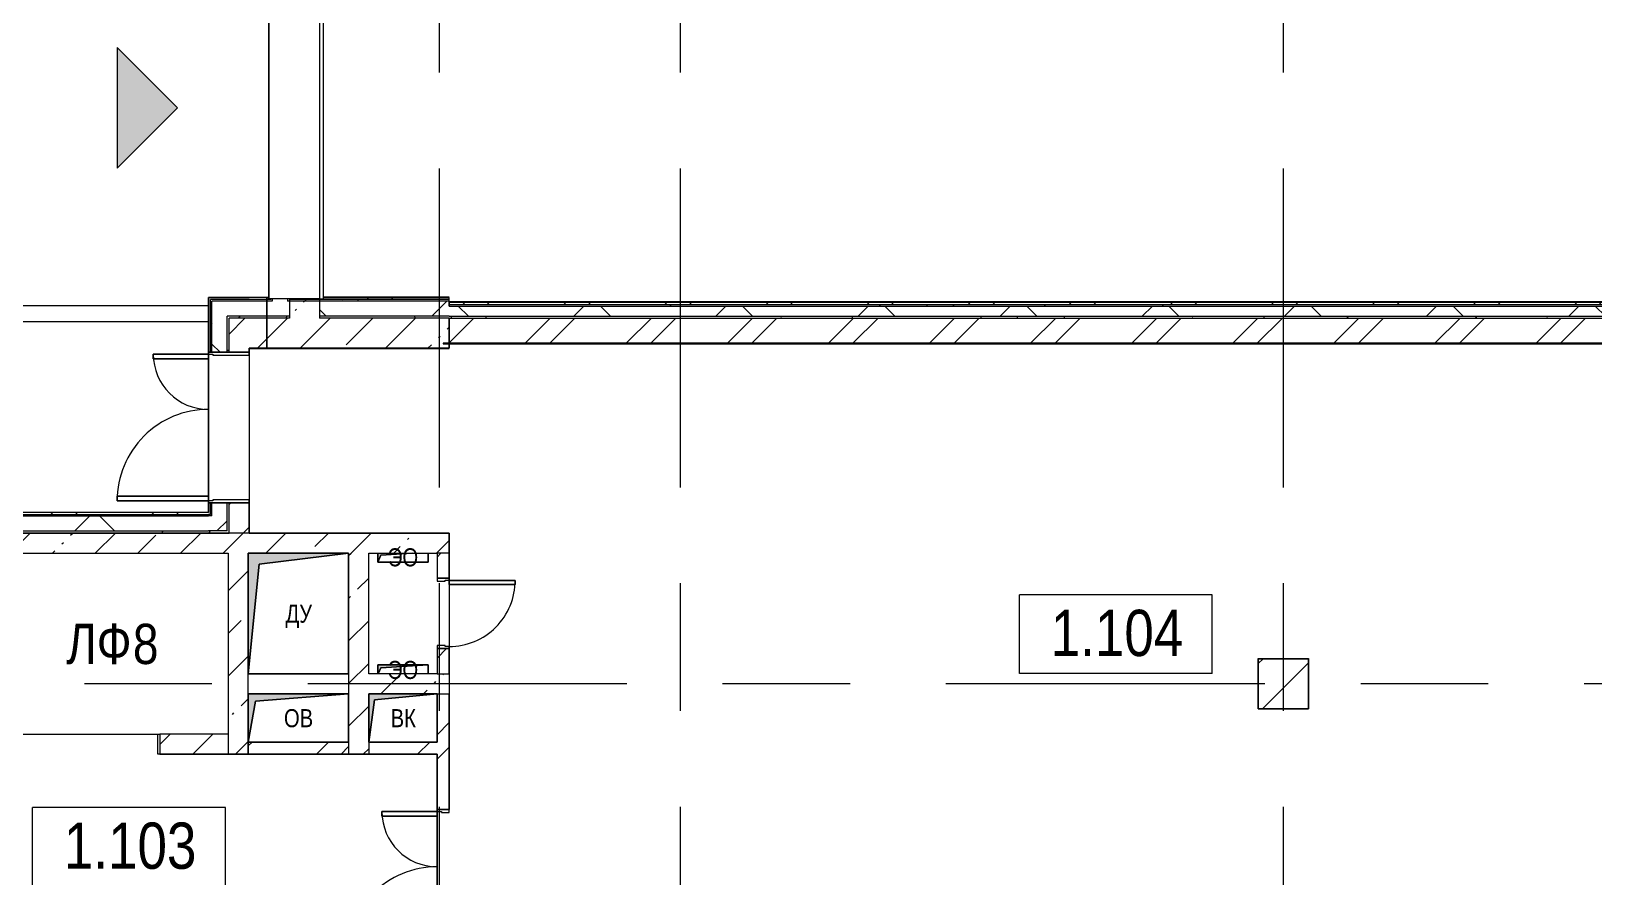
# Model space of a CAD drawing. Header units: millimetres. Extents: x 46431 to 216095, y -43515 to 31605.
# Drawn here: x 59473 to 75021, y 9798 to 18208 of the extents above; entities that cross this region are included whole.
import ezdxf

# ---------------------------------------------------------------- set-up
doc = ezdxf.new("R2010")
doc.units = ezdxf.units.MM
doc.linetypes.add('Осевые', pattern=[6350, 1270, -952.5, 3175, -952.5])
for name, color, linetype, lineweight in [('Двери', 7, 'Continuous', 9), ('Каркас_Импост', 7, 'Continuous', 9), ('Колонны', 7, 'Continuous', 9), ('Колонны-1', 7, 'Continuous', 25), ('Марки помещений', 7, 'Continuous', 9), ('Обобщенные модели', 7, 'Continuous', 9), ('Общие ребра', 7, 'Continuous', 9), ('Оси-2', 7, 'Осевые', 9), ('Панель', 7, 'Continuous', 9), ('Перекрытия', 7, 'Continuous', 9), ('Стены', 7, 'Continuous', 9), ('Стены-1', 7, 'Continuous', 18), ('Текстовые примечания', 7, 'Continuous', 9), ('Типовые аннотации', 7, 'Continuous', 9), ('Черная _1 сплошная', 7, 'Continuous', 9), ('Штриховка разреза-3', 7, 'Continuous', 9), ('Элементы узлов', 7, 'Continuous', 9), ('Элементы узлов-1', 7, 'Continuous', 5)]:
    doc.layers.add(name, color=color, linetype=linetype, lineweight=lineweight)
doc.layers.add('Обобщенные модели-1', color=7, linetype='Continuous', lineweight=9, true_color=0xffbc79)
doc.styles.add('Arial', font='Arial.ttf', dxfattribs={"width": 0.8, "height": 180})
doc.styles.add('Arial Narrow_1', font='Arial Narrow.ttf', dxfattribs={"height": 460})
doc.styles.add('Arial Narrow_2', font='Arial Narrow.ttf', dxfattribs={"height": 400})
pattern_1 = [(45, (0, 0), (-502.8943, 502.8943), []), (45, (0, 762), (-502.8943, 502.8943), [])]
pattern_2 = [(45, (0, 0), (-424.264, 424.264), [600, -100, 20, -100]), (45, (0, 424), (-424.264, 424.264), [])]
pattern_3 = [(0, (0, 0), (812.8, 203.2), [67.056, -542.544, 67.056, -542.544, -3251.2]), (0, (0, 0), (812.8, 203.2), [-1219.2, 67.056, -1152.144, 67.056, -542.544, -1422.4]), (0, (0, 0), (812.8, 203.2), [-3048, 67.056, -339.344, 67.056, -948.944]), (120, (304.8, 101.6), (-582.37636, 602.30545), [67.056, -542.544, 67.056, -542.544, -3251.2]), (120, (304.8, 101.6), (-582.37636, 602.30545), [-1219.2, 67.056, -1152.144, 67.056, -542.544, -1422.4]), (120, (304.8, 101.6), (-582.37636, 602.30545), [-3048, 67.056, -339.344, 67.056, -948.944]), (240, (406.4, 508), (-230.42364, -805.50545), [67.056, -542.544, 67.056, -542.544, -3251.2]), (240, (406.4, 508), (-230.42364, -805.50545), [-1219.2, 67.056, -1152.144, 67.056, -542.544, -1422.4]), (240, (406.4, 508), (-230.42364, -805.50545), [-3048, 67.056, -339.344, 67.056, -948.944])]
pattern_4 = [(45, (0, 0), (-707.107, 707.107), []), (135, (0, 0), (-707.107, -707.107), [])]

# ---------------------------------------------------------------- blocks, each defined once
blk = doc.blocks.new('Дверь-Подъемная-Сборная - ДН2_3350 x 3800 мм-8363919-План 1-го этажа на отм_ -6_000')
at = {"layer": 'Панель'}
for p, q in [((1900, -252.5), (-1900, -252.5)), ((-1900, -252.5), (-1900, -292.5)), ((-1900, -292.5), (1900, -292.5)), ((1900, -292.5), (1900, -252.5))]:
    blk.add_line(p, q, dxfattribs=at)
blk = doc.blocks.new('Дверь - Полуторная_наруж__остекленная - ДН5_21-15-8181963-План 1-го этажа на отм_ -6_000')
at = {"layer": 'Двери'}
for p, q in [((-684, 1111.5), (-729, 1111.5)), ((-729, 1111.5), (-729, 202.5)), ((-684, 202.5), (-684, 1111.5)), ((684, 202.5), (684, 751.5)), ((684, 751.5), (729, 751.5)), ((729, 751.5), (729, 202.5)), ((-729, 202.5), (-684, 202.5)), ((729, 202.5), (684, 202.5))]:
    blk.add_line(p, q, dxfattribs=at)
for centre, radius, start, end in [((-729, 202.5), 909, 360, 90), ((729, 202.5), 549, 90, 180)]:
    blk.add_arc(centre, radius, start, end, dxfattribs=at)
at = {"layer": 'Каркас_Импост'}
for p, q in [((-730, 202.5), (-750, 202.5)), ((-750, 202.5), (-750, -202.5)), ((-730, 157.5), (-730, 202.5)), ((-720, 157.5), (-730, 157.5)), ((-720, -202.5), (-720, 157.5)), ((730, 157.5), (720, 157.5)), ((720, 157.5), (720, -202.5)), ((750, 202.5), (730, 202.5)), ((730, 202.5), (730, 157.5)), ((750, -202.5), (750, 202.5)), ((-750, -202.5), (-720, -202.5)), ((720, -202.5), (750, -202.5))]:
    blk.add_line(p, q, dxfattribs=at)
at = {"layer": 'Панель'}
for p, q in [((-729, 1111.5), (-684, 1111.5)), ((-729, 202.5), (-729, 1111.5)), ((-684, 1111.5), (-684, 202.5)), ((684, 751.5), (684, 202.5)), ((729, 751.5), (684, 751.5)), ((729, 202.5), (729, 751.5)), ((-684, 202.5), (-729, 202.5)), ((684, 202.5), (729, 202.5))]:
    blk.add_line(p, q, dxfattribs=at)
blk = doc.blocks.new('Колонна 12 - Колонна 40-55-731453-План 1-го этажа на отм_ -6_000')
at = {"layer": 'Колонны'}
h = blk.add_hatch(dxfattribs=at)
h.set_pattern_fill('FP_8', color=256, style=0, pattern_type=2)
h.set_pattern_definition([(45, (0, 0), (-493.914, 493.914), []), (45, (493.9, 0), (-493.914, 493.914), [873.125, -174.625, 6.706, -167.919])])
h.paths.add_polyline_path([(71682, 11467), (72182, 11467), (72182, 11967), (71682, 11967)], flags=0)
at = {"layer": 'Колонны-1'}
for p, q in [((72182, 11967), (71682, 11967)), ((71682, 11967), (71682, 11467)), ((72182, 11467), (72182, 11967)), ((71682, 11467), (72182, 11467))]:
    blk.add_line(p, q, dxfattribs=at)
blk = doc.blocks.new('170_ОтверстиеПрямоугольноеВертикальное - 170_ОтверстиеПрямоугольноеВертикальное-5689018-План 1-го этажа на отм_ -6_000')
at = {"layer": 'Обобщенные модели'}
for p, q in [((-500, -600), (-500, 600)), ((-500, 600), (500, 600)), ((500, 600), (500, -600)), ((500, -600), (-500, -600))]:
    blk.add_line(p, q, dxfattribs=at)
blk = doc.blocks.new('170_ОтверстиеПрямоугольноеВертикальное - 170_ОтверстиеПрямоугольноеВертикальное-5689016-План 1-го этажа на отм_ -6_000')
at = {"layer": 'Обобщенные модели'}
for p, q in [((-500, -240), (-500, 240)), ((-500, 240), (500, 240)), ((500, 240), (500, -240)), ((500, -240), (-500, -240))]:
    blk.add_line(p, q, dxfattribs=at)
blk = doc.blocks.new('170_ОтверстиеПрямоугольноеВертикальное - 170_ОтверстиеПрямоугольноеВертикальное-5689014-План 1-го этажа на отм_ -6_000')
at = {"layer": 'Обобщенные модели'}
for p, q in [((-340, -240), (-340, 240)), ((-340, 240), (340, 240)), ((340, 240), (340, -240)), ((340, -240), (-340, -240))]:
    blk.add_line(p, q, dxfattribs=at)
blk = doc.blocks.new('170_ОтверстиеПрямоугольноеВертикальное - 170_ОтверстиеПрямоугольноеВертикальное-5688916-План 1-го этажа на отм_ -6_000')
at = {"layer": 'Обобщенные модели'}
for p, q in [((-250, -50), (-250, 40)), ((250, 40), (250, -50)), ((250, -50), (-250, -50))]:
    blk.add_line(p, q, dxfattribs=at)
blk = doc.blocks.new('170_ОтверстиеПрямоугольноеВертикальное - 170_ОтверстиеПрямоугольноеВертикальное-V21-План 1-го этажа на отм_ -6_000')
at = {"layer": 'Обобщенные модели'}
for p, q in [((-250, -40), (-250, 50)), ((-250, 50), (250, 50)), ((250, 50), (250, -40))]:
    blk.add_line(p, q, dxfattribs=at)
blk = doc.blocks.new('Дверь - Полуторная_001 - ДВ20_21-15-7172222-План 1-го этажа на отм_ -6_000')
at = {"layer": 'Двери'}
for p, q in [((-684, 969), (-729, 969)), ((-729, 969), (-729, 60)), ((-684, 60), (-684, 969)), ((684, 60), (684, 609)), ((684, 609), (729, 609)), ((729, 609), (729, 60)), ((-729, 60), (-684, 60)), ((729, 60), (684, 60))]:
    blk.add_line(p, q, dxfattribs=at)
for centre, radius, start, end in [((-729, 60), 909, 360, 90), ((729, 60), 549, 90, 180)]:
    blk.add_arc(centre, radius, start, end, dxfattribs=at)
at = {"layer": 'Каркас_Импост'}
for p, q in [((-730, 60), (-750, 60)), ((-750, 60), (-750, -60)), ((-730, 15), (-730, 60)), ((-720, 15), (-730, 15)), ((-720, -60), (-720, 15)), ((730, 15), (720, 15)), ((720, 15), (720, -60)), ((750, 60), (730, 60)), ((730, 60), (730, 15)), ((750, -60), (750, 60)), ((-750, -60), (-720, -60)), ((720, -60), (750, -60))]:
    blk.add_line(p, q, dxfattribs=at)
at = {"layer": 'Панель'}
for p, q in [((-729, 969), (-684, 969)), ((-729, 60), (-729, 969)), ((-684, 969), (-684, 60)), ((684, 609), (684, 60)), ((729, 609), (684, 609)), ((729, 60), (729, 609)), ((-684, 60), (-729, 60)), ((684, 60), (729, 60))]:
    blk.add_line(p, q, dxfattribs=at)
blk = doc.blocks.new('Дверь - Однопольная без ручки - ДТ2_21х7-6222062-План 1-го этажа на отм_ -6_000')
at = {"layer": 'Двери'}
for p, q in [((-289, 718), (-329, 718)), ((-329, 718), (-329, 60)), ((-289, 60), (-289, 718)), ((-329, 60), (-289, 60))]:
    blk.add_line(p, q, dxfattribs=at)
blk.add_arc((-329, 60), 658, 360, 90, dxfattribs=at)
at = {"layer": 'Каркас_Импост'}
for p, q in [((-330, 60), (-350, 60)), ((-350, 60), (-350, -60)), ((-330, 20), (-330, 60)), ((-320, 20), (-330, 20)), ((-320, -60), (-320, 20)), ((330, 20), (320, 20)), ((320, 20), (320, -60)), ((350, 60), (330, 60)), ((330, 60), (330, 20)), ((350, -60), (350, 60)), ((-350, -60), (-320, -60)), ((320, -60), (350, -60))]:
    blk.add_line(p, q, dxfattribs=at)
at = {"layer": 'Панель'}
for p, q in [((-329, 718), (-289, 718)), ((-329, 60), (-329, 718)), ((-289, 718), (-289, 60)), ((-289, 60), (-329, 60))]:
    blk.add_line(p, q, dxfattribs=at)
blk = doc.blocks.new('M_Дверь-Проем - 1400 x 2150 mm-V36-План 1-го этажа на отм_ -6_000')
at = {"layer": 'Черная _1 сплошная'}
blk.add_line((-708, 100), (692, 100), dxfattribs=at)
blk = doc.blocks.new('Марка помещения_Р - Марка помещения-4575829-План 1-го этажа на отм_ -6_000')
at = {"layer": 'Марки помещений'}
for p, q in [((-4.79375, -1.95625), (-4.79375, 1.95625)), ((4.79375, 1.95625), (-4.79375, 1.95625)), ((4.79375, -1.95625), (4.79375, 1.95625)), ((4.79375, -1.95625), (-4.79375, -1.95625))]:
    blk.add_line(p, q, dxfattribs=at)

msp = doc.modelspace()

# ---------------------------------------------------------------- hatches: boundary and pattern name
at = {"layer": 'Штриховка разреза-3'}
h = msp.add_hatch(dxfattribs=at)
h.set_pattern_fill('FP_5', color=256, style=0, pattern_type=2)
h.set_pattern_definition(pattern_3)
h.paths.add_polyline_path([(61871.6, 15539.6), (61871.6, 15547.1), (61856.6, 15547.1), (61856.6, 15539.6)], flags=0)
h.paths.add_polyline_path([(61871.6, 19347.1), (61871.6, 19677.1), (61856.6, 19677.1), (61856.6, 19347.1)], flags=0)
h.paths.add_polyline_path([(61856.6, 23477.1), (61871.6, 23477.1), (61871.6, 25887.1), (61856.6, 25887.1), (61856.6, 23521.5)], flags=0)
h = msp.add_hatch(dxfattribs=at)
h.set_pattern_fill('FP_6', color=256, style=0, pattern_type=2)
h.set_pattern_definition(pattern_4)
h.paths.add_polyline_path([(62021.6, 15524.6), (62021.6, 15547.1), (61871.6, 15547.1), (61871.6, 15524.6), (61952.8, 15524.6)], flags=0)
h.paths.add_polyline_path([(62021.6, 19347.1), (62021.6, 19677.1), (61871.6, 19677.1), (61871.6, 19347.1)], flags=0)
h.paths.add_polyline_path([(61871.6, 23477.1), (62021.6, 23477.1), (62021.6, 25737.1), (61871.6, 25737.1), (61871.6, 23521.5)], flags=0)
h = msp.add_hatch(dxfattribs=at)
h.set_pattern_fill('FP_5', color=256, style=0, pattern_type=2)
h.set_pattern_definition(pattern_3)
h.paths.add_polyline_path([(62041.6, 15539.6), (62041.6, 15547.1), (62021.6, 15547.1), (62021.6, 15539.6)], flags=0)
h.paths.add_polyline_path([(62021.6, 19347.1), (62041.6, 19347.1), (62041.6, 19677.1), (62021.6, 19677.1)], flags=0)
h.paths.add_polyline_path([(62041.6, 23477.1), (62041.6, 25717.1), (62021.6, 25717.1), (62021.6, 23477.1)], flags=0)
h = msp.add_hatch(dxfattribs=at)
h.set_pattern_fill('FP_4', color=256, style=0, pattern_type=2)
h.set_pattern_definition(pattern_2)
h.paths.add_polyline_path([(62041.6, 15354.6), (62341.6, 15354.6), (62341.6, 15547.1), (62041.6, 15547.1), (62041.6, 15374.6)], flags=0)
h.paths.add_polyline_path([(62341.6, 19347.1), (62341.6, 19677.1), (62041.6, 19677.1), (62041.6, 19347.1)], flags=0)
h.paths.add_polyline_path([(62341.6, 23477.1), (62341.6, 25417.1), (62041.6, 25417.1), (62041.6, 23477.1)], flags=0)
h = msp.add_hatch(dxfattribs=at)
h.set_pattern_fill('FP_3', color=256, style=0, pattern_type=2)
h.set_pattern_definition(pattern_1)
h.paths.add_polyline_path([(61816.6, 15539.6), (61816.6, 15559.6), (61236.6, 15559.6), (61236.6, 15539.6), (61529, 15539.6)], flags=0)
h = msp.add_hatch(dxfattribs=at)
h.set_pattern_fill('FP_3', color=256, style=0, pattern_type=2)
h.set_pattern_definition(pattern_1)
h.paths.add_polyline_path([(63631.6, 15539.6), (63631.6, 15559.6), (62381.6, 15559.6), (62381.6, 15547.1), (62341.6, 15547.1), (62341.6, 15539.6), (63224.2, 15539.6)], flags=0)
h.paths.add_polyline_path([(61856.6, 15539.6), (61856.6, 15547.1), (61836.6, 15547.6), (61836.6, 15559.6), (61816.6, 15559.6), (61816.6, 15539.6)], flags=0)
h = msp.add_hatch(dxfattribs=at)
h.set_pattern_fill('FP_5', color=256, style=0, pattern_type=2)
h.set_pattern_definition(pattern_3)
h.paths.add_polyline_path([(61271.6, 13387.1), (61271.6, 13517.1), (61256.6, 13517.1), (61256.6, 13387.1)], flags=0)
h.paths.add_polyline_path([(61256.6, 15017.1), (61271.6, 15017.1), (61271.6, 15524.6), (61256.6, 15524.6), (61256.6, 15054.6)], flags=0)
h = msp.add_hatch(dxfattribs=at)
h.set_pattern_fill('FP_5', color=256, style=0, pattern_type=2)
h.set_pattern_definition(pattern_3)
h.paths.add_polyline_path([(63631.6, 15524.6), (63631.6, 15539.6), (62021.6, 15539.6), (62021.6, 15524.6), (63224.2, 15524.6)], flags=0)
h.paths.add_polyline_path([(61871.6, 15524.6), (61871.6, 15539.6), (61816.6, 15539.6), (61816.6, 15524.6)], flags=0)
h = msp.add_hatch(dxfattribs=at)
h.set_pattern_fill('FP_6', color=256, style=0, pattern_type=2)
h.set_pattern_definition(pattern_4)
h.paths.add_polyline_path([(63631.6, 15374.6), (63631.6, 15524.6), (62341.6, 15524.6), (62341.6, 15374.6), (63224.2, 15374.6)], flags=0)
h.paths.add_polyline_path([(62041.6, 15374.6), (62041.6, 15524.6), (61816.6, 15524.6), (61816.6, 15374.6), (61952.8, 15374.6)], flags=0)
h = msp.add_hatch(dxfattribs=at)
h.set_pattern_fill('FP_3', color=256, style=0, pattern_type=2)
h.set_pattern_definition(pattern_1)
h.paths.add_polyline_path([(79328.5, 15489.6), (79826.6, 15489.6), (79826.6, 15509.6), (63631.6, 15509.6), (63631.6, 15489.6), (78480.9, 15489.6)], flags=0)
h = msp.add_hatch(dxfattribs=at)
h.set_pattern_fill('FP_5', color=256, style=0, pattern_type=2)
h.set_pattern_definition(pattern_3)
h.paths.add_polyline_path([(79826.6, 15474.6), (79846.6, 15474.6), (79846.6, 15489.6), (63631.6, 15489.6), (63631.6, 15474.6), (79328.5, 15474.6)], flags=0)
h = msp.add_hatch(dxfattribs=at)
h.set_pattern_fill('FP_6', color=256, style=0, pattern_type=2)
h.set_pattern_definition(pattern_4)
h.paths.add_polyline_path([(79861.6, 15374.6), (79861.6, 15474.6), (63631.6, 15474.6), (63631.6, 15374.6), (79826.6, 15374.6)], flags=0)
h = msp.add_hatch(dxfattribs=at)
h.set_pattern_fill('FP_6', color=256, style=0, pattern_type=2)
h.set_pattern_definition(pattern_4)
h.paths.add_polyline_path([(61271.6, 13237.1), (61421.6, 13237.1), (61421.6, 13517.1), (61271.6, 13517.1), (61271.6, 13387.1)], flags=0)
h.paths.add_polyline_path([(61271.6, 15017.1), (61421.6, 15017.1), (61421.6, 15374.6), (61271.6, 15374.6), (61271.6, 15054.6)], flags=0)
h = msp.add_hatch(dxfattribs=at)
h.set_pattern_fill('FP_5', color=256, style=0, pattern_type=2)
h.set_pattern_definition(pattern_3)
h.paths.add_polyline_path([(61816.6, 15354.6), (61816.6, 15374.6), (61421.6, 15374.6), (61421.6, 15354.6), (61529, 15354.6)], flags=0)
h = msp.add_hatch(dxfattribs=at)
h.set_pattern_fill('FP_5', color=256, style=0, pattern_type=2)
h.set_pattern_definition(pattern_3)
h.paths.add_polyline_path([(61431.6, 13217.1), (61441.6, 13217.1), (61441.6, 13517.1), (61421.6, 13517.1), (61421.6, 13217.1)], flags=0)
h.paths.add_polyline_path([(61441.6, 15017.1), (61441.6, 15354.6), (61421.6, 15354.6), (61421.6, 15017.1)], flags=0)
h = msp.add_hatch(dxfattribs=at)
h.set_pattern_fill('FP_4', color=256, style=0, pattern_type=2)
h.set_pattern_definition(pattern_2)
h.paths.add_polyline_path([(61816.6, 15054.6), (61816.6, 15354.6), (61441.6, 15354.6), (61441.6, 15054.6), (61641.6, 15054.6)], flags=0)
h = msp.add_hatch(dxfattribs=at)
h.set_pattern_fill('FP_5', color=256, style=0, pattern_type=2)
h.set_pattern_definition(pattern_3)
h.paths.add_polyline_path([(63224.2, 15354.6), (63631.6, 15354.6), (63631.6, 15374.6), (62341.6, 15374.6), (62341.6, 15354.6), (62376.6, 15354.6)], flags=0)
h.paths.add_polyline_path([(61816.6, 15354.6), (62041.6, 15354.6), (62041.6, 15374.6), (61816.6, 15374.6)], flags=0)
h = msp.add_hatch(dxfattribs=at)
h.set_pattern_fill('FP_4', color=256, style=0, pattern_type=2)
h.set_pattern_definition(pattern_2)
h.paths.add_polyline_path([(61816.6, 15054.6), (63631.6, 15054.6), (63631.6, 15354.6), (61816.6, 15354.6), (61816.6, 15240.9)], flags=0)
h = msp.add_hatch(dxfattribs=at)
h.set_pattern_fill('FP_5', color=256, style=0, pattern_type=2)
h.set_pattern_definition(pattern_3)
h.paths.add_polyline_path([(79961.6, 15354.6), (79961.6, 15374.6), (63631.6, 15374.6), (63631.6, 15354.6), (79826.6, 15354.6)], flags=0)
h = msp.add_hatch(dxfattribs=at)
h.set_pattern_fill('FP_3', color=256, style=0, pattern_type=2)
h.set_pattern_definition(pattern_1)
h.paths.add_polyline_path([(79981.6, 15104.6), (79981.6, 15354.6), (63631.6, 15354.6), (63631.6, 15104.6), (79826.6, 15104.6)], flags=0)
h = msp.add_hatch(dxfattribs=at)
h.set_pattern_fill('FP_4', color=256, style=0, pattern_type=2)
h.set_pattern_definition(pattern_2)
h.paths.add_polyline_path([(61529, 13217.1), (61641.6, 13217.1), (61641.6, 13517.1), (61441.6, 13517.1), (61441.6, 13217.1)], flags=0)
h.paths.add_polyline_path([(61641.6, 15017.1), (61641.6, 15054.6), (61441.6, 15054.6), (61441.6, 15017.1), (61529, 15017.1)], flags=0)
h = msp.add_hatch(dxfattribs=at)
h.set_pattern_fill('FP_3', color=256, style=0, pattern_type=2)
h.set_pattern_definition(pattern_1)
h.paths.add_polyline_path([(61105.2, 13402.1), (61236.6, 13402.1), (61236.6, 13422.1), (56874.1, 13422.1), (56874.1, 13402.1), (60681.4, 13402.1)], flags=0)
h = msp.add_hatch(dxfattribs=at)
h.set_pattern_fill('FP_5', color=256, style=0, pattern_type=2)
h.set_pattern_definition(pattern_3)
h.paths.add_polyline_path([(60681.4, 13387.1), (61256.6, 13387.1), (61256.6, 13402.1), (56874.1, 13402.1), (56874.1, 13387.1), (59833.9, 13387.1)], flags=0)
h = msp.add_hatch(dxfattribs=at)
h.set_pattern_fill('FP_6', color=256, style=0, pattern_type=2)
h.set_pattern_definition(pattern_4)
h.paths.add_polyline_path([(60681.4, 13237.1), (61271.6, 13237.1), (61271.6, 13387.1), (56874.1, 13387.1), (56874.1, 13237.1), (59833.9, 13237.1)], flags=0)
h = msp.add_hatch(dxfattribs=at)
h.set_pattern_fill('FP_5', color=256, style=0, pattern_type=2)
h.set_pattern_definition(pattern_3)
h.paths.add_polyline_path([(60681.4, 13217.1), (61421.6, 13217.1), (61421.6, 13237.1), (56874.1, 13237.1), (56874.1, 13217.1), (59833.9, 13217.1)], flags=0)
h = msp.add_hatch(dxfattribs=at)
h.set_pattern_fill('FP_4', color=256, style=0, pattern_type=2)
h.set_pattern_definition(pattern_2)
h.paths.add_polyline_path([(60681.4, 13017.1), (61431.6, 13017.1), (61431.6, 13217.1), (57341.6, 13217.1), (57341.6, 13017.1), (59833.9, 13017.1)], flags=0)
h = msp.add_hatch(dxfattribs=at)
h.set_pattern_fill('FP_4', color=256, style=0, pattern_type=2)
h.set_pattern_definition(pattern_2)
h.paths.add_polyline_path([(63511.6, 13017.1), (63631.6, 13017.1), (63631.6, 13217.1), (61431.6, 13217.1), (61431.6, 13017.1), (63224.2, 13017.1)], flags=0)
h = msp.add_hatch(dxfattribs=at)
h.set_pattern_fill('FP_4', color=256, style=0, pattern_type=2)
h.set_pattern_definition(pattern_2)
h.paths.add_polyline_path([(61431.6, 11017.1), (61631.6, 11017.1), (61631.6, 13017.1), (61431.6, 13017.1), (61431.6, 11217.1)], flags=0)
h = msp.add_hatch(dxfattribs=at)
h.set_pattern_fill('FP_4', color=256, style=0, pattern_type=2)
h.set_pattern_definition(pattern_2)
h.paths.add_polyline_path([(62631.6, 11017.1), (62831.6, 11017.1), (62831.6, 13017.1), (62631.6, 13017.1), (62631.6, 11137.1)], flags=0)
h = msp.add_hatch(dxfattribs=at)
h.set_pattern_fill('FP_3', color=256, style=0, pattern_type=2)
h.set_pattern_definition(pattern_1)
h.paths.add_polyline_path([(63631.6, 8617.1), (63631.6, 8967.1), (63511.6, 8967.1), (63511.6, 8617.1)], flags=0)
h.paths.add_polyline_path([(63631.6, 10467.1), (63631.6, 11617.1), (63511.6, 11617.1), (63511.6, 10467.1)], flags=0)
h.paths.add_polyline_path([(63511.6, 11817.1), (63631.6, 11817.1), (63631.6, 12067.1), (63511.6, 12067.1)], flags=0)
h.paths.add_polyline_path([(63511.6, 12767.1), (63631.6, 12767.1), (63631.6, 13017.1), (63511.6, 13017.1)], flags=0)
h = msp.add_hatch(dxfattribs=at)
h.set_pattern_fill('FP_4', color=256, style=0, pattern_type=2)
h.set_pattern_definition(pattern_2)
h.paths.add_polyline_path([(63631.6, 11617.1), (63631.6, 11817.1), (62831.6, 11817.1), (62831.6, 11617.1), (63511.6, 11617.1)], flags=0)
h = msp.add_hatch(dxfattribs=at)
h.set_pattern_fill('FP_4', color=256, style=0, pattern_type=2)
h.set_pattern_definition(pattern_2)
h.paths.add_polyline_path([(60751.6, 11017.1), (61431.6, 11017.1), (61431.6, 11217.1), (60751.6, 11217.1)], flags=0)
h.paths.add_polyline_path([(57331.6, 11017.1), (57731.6, 11017.1), (57731.6, 11217.1), (57331.6, 11217.1)], flags=0)
h.paths.add_polyline_path([(59351.6, 11017.1), (59351.6, 11217.1), (58931.6, 11217.1), (58931.6, 11017.1)], flags=0)
h = msp.add_hatch(dxfattribs=at)
h.set_pattern_fill('FP_3', color=256, style=0, pattern_type=2)
h.set_pattern_definition(pattern_1)
h.paths.add_polyline_path([(63224.2, 11017.1), (63511.6, 11017.1), (63511.6, 11137.1), (62831.6, 11137.1), (62831.6, 11017.1)], flags=0)
h.paths.add_polyline_path([(62631.6, 11017.1), (62631.6, 11137.1), (61631.6, 11137.1), (61631.6, 11017.1)], flags=0)
at = {"layer": 'Элементы узлов'}
msp.add_hatch(color=256, dxfattribs=at).paths.add_polyline_path([(60328.2, 16847.1), (60928.2, 17447.1), (60328.2, 18047.1), (60328.2, 17387.7)], flags=0)
at = {"layer": 'Элементы узлов-1'}
for points in [[(61631.6, 11817.1), (61741.6, 12907.1), (62631.6, 13017.1), (61631.6, 13017.1), (61631.6, 12480.7)], [(62921.6, 12927.1), (62951.6, 12997.1), (63265, 13017.1), (62921.6, 13017.1)], [(62921.6, 11817.1), (62925.9, 11817.1), (62951.6, 11877.1), (63421.6, 11907.1), (62921.6, 11907.1)], [(61631.6, 11137.1), (61705.6, 11543.1), (62631.6, 11617.1), (61631.6, 11617.1), (61631.6, 11217.1)], [(62831.6, 11137.1), (62889.6, 11559.1), (63511.6, 11617.1), (62831.6, 11617.1), (62831.6, 11254)]]:
    msp.add_hatch(color=256, dxfattribs=at).paths.add_polyline_path(points, flags=0)

# ---------------------------------------------------------------- linework, layer by layer
at = {"layer": 'Обобщенные модели-1'}
for p, q in [((62631.6, 11617.1), (61631.6, 11617.1)), ((61631.6, 11617.1), (61631.6, 11137.1)), ((62631.6, 11137.1), (62631.6, 11617.1)), ((63511.6, 11617.1), (62831.6, 11617.1)), ((62831.6, 11617.1), (62831.6, 11137.1)), ((63511.6, 11137.1), (63511.6, 11617.1)), ((61631.6, 11137.1), (62631.6, 11137.1)), ((62831.6, 11137.1), (63511.6, 11137.1))]:
    msp.add_line(p, q, dxfattribs=at)
at = {"layer": 'Общие ребра'}
for p, q in [((61816.6, 15539.6), (61256.6, 15539.6)), ((61256.6, 15524.6), (61256.6, 15539.6)), ((61256.6, 15054.6), (61256.6, 15524.6)), ((61816.6, 15524.6), (61271.6, 15524.6)), ((61271.6, 15374.6), (61271.6, 15524.6)), ((61856.6, 15539.6), (61816.6, 15539.6)), ((61871.6, 15524.6), (61816.6, 15524.6)), ((61856.6, 15547.1), (61856.6, 15539.6)), ((61871.6, 15547.1), (61871.6, 15539.6)), ((61871.6, 15539.6), (61871.6, 15524.6)), ((62021.6, 15547.1), (62021.6, 15539.6)), ((62021.6, 15539.6), (62021.6, 15524.6)), ((62041.6, 15524.6), (62021.6, 15524.6)), ((62041.6, 15547.1), (62041.6, 15539.6)), ((62041.6, 15539.6), (62041.6, 15524.6)), ((62341.6, 15539.6), (62041.6, 15539.6)), ((62041.6, 15524.6), (62041.6, 15374.6)), ((62341.6, 15524.6), (62041.6, 15524.6)), ((62341.6, 15547.1), (62341.6, 15539.6)), ((63631.6, 15539.6), (62341.6, 15539.6)), ((62341.6, 15524.6), (62341.6, 15374.6)), ((63631.6, 15524.6), (62341.6, 15524.6)), ((63631.6, 15509.6), (63631.6, 15489.6)), ((63631.6, 15489.6), (63631.6, 15509.6)), ((63631.6, 15489.6), (79826.6, 15489.6)), ((63631.6, 15489.6), (63631.6, 15474.6)), ((63631.6, 15474.6), (63631.6, 15489.6)), ((63631.6, 15474.6), (79826.6, 15474.6)), ((61271.6, 15054.6), (61271.6, 15374.6)), ((61816.6, 15374.6), (61421.6, 15374.6)), ((61421.6, 15354.6), (61421.6, 15374.6)), ((61421.6, 15054.6), (61421.6, 15354.6)), ((61816.6, 15354.6), (61441.6, 15354.6)), ((61441.6, 15054.6), (61441.6, 15354.6)), ((62041.6, 15374.6), (61816.6, 15374.6)), ((62041.6, 15354.6), (61816.6, 15354.6)), ((62041.6, 15374.6), (62041.6, 15354.6)), ((62341.6, 15374.6), (62341.6, 15354.6)), ((63631.6, 15374.6), (62341.6, 15374.6)), ((63631.6, 15354.6), (62341.6, 15354.6)), ((63631.6, 15374.6), (79826.6, 15374.6)), ((63631.6, 15354.6), (63631.6, 15104.6)), ((63631.6, 15354.6), (79826.6, 15354.6)), ((63631.6, 15104.6), (63631.6, 15354.6)), ((61256.6, 15017.1), (61256.6, 15054.6)), ((61271.6, 15017.1), (61271.6, 15054.6)), ((61421.6, 15017.1), (61421.6, 15054.6)), ((61441.6, 15017.1), (61441.6, 15054.6)), ((61641.6, 15017.1), (61641.6, 15054.6)), ((56874.1, 13402.1), (61236.6, 13402.1)), ((56874.1, 13387.1), (61236.6, 13387.1)), ((61256.6, 13402.1), (61236.6, 13402.1)), ((61256.6, 13387.1), (61236.6, 13387.1)), ((61256.6, 13402.1), (61256.6, 13517.1)), ((61271.6, 13387.1), (61256.6, 13387.1)), ((61271.6, 13387.1), (61271.6, 13517.1)), ((61421.6, 13237.1), (61421.6, 13517.1)), ((61441.6, 13217.1), (61441.6, 13517.1)), ((61641.6, 13217.1), (61641.6, 13517.1)), ((56874.1, 13237.1), (61236.6, 13237.1)), ((57341.6, 13217.1), (61236.6, 13217.1)), ((61236.6, 13217.1), (57341.6, 13217.1)), ((61271.6, 13237.1), (61236.6, 13237.1)), ((61236.6, 13217.1), (61256.6, 13217.1)), ((61256.6, 13217.1), (61236.6, 13217.1)), ((61256.6, 13217.1), (61271.6, 13217.1)), ((61271.6, 13217.1), (61256.6, 13217.1)), ((61421.6, 13237.1), (61271.6, 13237.1)), ((61271.6, 13217.1), (61421.6, 13217.1)), ((61421.6, 13217.1), (61271.6, 13217.1)), ((61421.6, 13217.1), (61431.6, 13217.1)), ((61431.6, 13217.1), (61421.6, 13217.1)), ((61431.6, 13217.1), (61441.6, 13217.1)), ((63631.6, 13017.1), (63511.6, 13017.1)), ((63631.6, 12767.1), (63631.6, 13017.1)), ((63631.6, 13017.1), (63631.6, 12767.1)), ((63631.6, 11817.1), (63631.6, 12067.1)), ((63631.6, 12067.1), (63631.6, 11817.1)), ((63511.6, 11817.1), (63631.6, 11817.1)), ((63511.6, 11617.1), (63631.6, 11617.1)), ((63631.6, 10467.1), (63631.6, 11617.1)), ((63631.6, 11617.1), (63631.6, 10467.1)), ((62631.6, 11137.1), (62631.6, 11017.1)), ((62831.6, 11137.1), (62831.6, 11017.1)), ((60751.6, 11017.1), (61431.6, 11017.1)), ((63511.6, 11017.1), (63511.6, 10467.1))]:
    msp.add_line(p, q, dxfattribs=at)
at = {"layer": 'Оси-2'}
for p, q in [((63531.6, 25417.1), (63531.6, -41733.9)), ((65931.6, 25417.1), (65931.6, -41733.9)), ((71931.6, 25417.1), (71931.6, -41733.9)), ((150171.6, 11717.1), (50527.1, 11717.1))]:
    msp.add_line(p, q, dxfattribs=at)
at = {"layer": 'Перекрытия'}
for p, q in [((61841.6, 15547.6), (61841.6, 19346.1)), ((57035.2, 15479.6), (61236.6, 15479.6)), ((79826.6, 15517.1), (63631.6, 15517.1)), ((63631.6, 15517.1), (74861.8, 15517.1)), ((61236.6, 15317.1), (59026.6, 15317.1)), ((80231.6, 15104.6), (63631.6, 15104.6)), ((63631.6, 15099.8), (63631.6, 15054.6)), ((61641.6, 15017.1), (61236.6, 15017.1)), ((61236.6, 15017.1), (61236.6, 13517.1)), ((63631.6, 15054.6), (61641.6, 15054.6)), ((61641.6, 15054.6), (61641.6, 15017.1)), ((61236.6, 13517.1), (61641.6, 13517.1)), ((61641.6, 13517.1), (61641.6, 13217.1)), ((61641.6, 13217.1), (63631.6, 13217.1)), ((63631.6, 13217.1), (63631.6, 10467.1)), ((57341.6, 13017.1), (61331.6, 13017.1)), ((57476.6, 13017.1), (61431.6, 13017.1)), ((61331.6, 13017.1), (61431.6, 13017.1)), ((61431.6, 13017.1), (61431.6, 11017.1)), ((61431.6, 11817.1), (61431.6, 11217.1)), ((71681.6, 11467.1), (71681.6, 11967.1)), ((71681.6, 11967.1), (72181.6, 11967.1)), ((72181.6, 11967.1), (72181.6, 11467.1)), ((61631.6, 11137.1), (61631.6, 11617.1)), ((61631.6, 11617.1), (62631.6, 11617.1)), ((61631.6, 11137.1), (61631.6, 11617.1)), ((61631.6, 11617.1), (62631.6, 11617.1)), ((62631.6, 11617.1), (62631.6, 11137.1)), ((62631.6, 11617.1), (62631.6, 11137.1)), ((62831.6, 11617.1), (63531.6, 11617.1)), ((62831.6, 11137.1), (62831.6, 11617.1)), ((62831.6, 11617.1), (63531.6, 11617.1)), ((62831.6, 11137.1), (62831.6, 11617.1)), ((72181.6, 11467.1), (71681.6, 11467.1)), ((60731.6, 11017.1), (60731.6, 11217.1)), ((62631.6, 11137.1), (61631.6, 11137.1)), ((62631.6, 11137.1), (61631.6, 11137.1)), ((63511.6, 11137.1), (62831.6, 11137.1)), ((63511.6, 11137.1), (62831.6, 11137.1)), ((61431.6, 11017.1), (60731.6, 11017.1)), ((63511.6, 11017.1), (60731.6, 11017.1)), ((63511.6, 8617.1), (63511.6, 11017.1)), ((63631.6, 10467.1), (63511.6, 10467.1)), ((63511.6, 10467.1), (63511.6, 8967.1))]:
    msp.add_line(p, q, dxfattribs=at)
at = {"layer": 'Стены'}
for p, q in [((61836.6, 15547.6), (61836.6, 19346.1)), ((62341.6, 19346.1), (62341.6, 15547.6)), ((61236.6, 15017.1), (61236.6, 15559.6)), ((61236.6, 15559.6), (61641.6, 15559.6)), ((62341.6, 15547.1), (61836.6, 15547.1)), ((62341.6, 15547.1), (61836.6, 15547.1)), ((62341.6, 15547.1), (62341.6, 15539.6)), ((62341.6, 15539.6), (62341.6, 15524.6)), ((62341.6, 15524.6), (62341.6, 15354.6)), ((63631.6, 15519.1), (79826.6, 15519.1)), ((79826.6, 15517.1), (63631.6, 15517.1)), ((74861.8, 15517.1), (74861.8, 15519.1)), ((61236.6, 13517.1), (61236.6, 15017.1)), ((61236.6, 15017.1), (61641.6, 15017.1)), ((61236.6, 15017.1), (61641.6, 15017.1)), ((61641.6, 15054.6), (61641.6, 15017.1)), ((61641.6, 15017.1), (61641.6, 13517.1)), ((61236.6, 13422.1), (61236.6, 13517.1)), ((61236.6, 13517.1), (61641.6, 13517.1)), ((61236.6, 13517.1), (61641.6, 13517.1)), ((61641.6, 13517.1), (61641.6, 13217.1)), ((61641.6, 13217.1), (61236.6, 13217.1)), ((63631.6, 11817.1), (63631.6, 11617.1))]:
    msp.add_line(p, q, dxfattribs=at)
at = {"layer": 'Стены-1'}
for p, q in [((61816.6, 15559.6), (61236.6, 15559.6)), ((61236.6, 15559.6), (61236.6, 15539.6)), ((61816.6, 15054.6), (61816.6, 15559.6)), ((61836.6, 15559.6), (61816.6, 15559.6)), ((61816.6, 15559.6), (61816.6, 15054.6)), ((61836.6, 15547.1), (61836.6, 15559.6)), ((62341.6, 15559.6), (62341.6, 15547.6)), ((63631.6, 15561.6), (62381.6, 15561.6)), ((62381.6, 15559.6), (63631.6, 15559.6)), ((63631.6, 15559.6), (62381.6, 15559.6)), ((63631.6, 15509.6), (63631.6, 15559.6)), ((61236.6, 15539.6), (61236.6, 15054.6)), ((62341.6, 15547.1), (61836.6, 15547.1)), ((79826.6, 15509.6), (63631.6, 15509.6)), ((80231.6, 15104.6), (63571.6, 15104.6)), ((63571.6, 15104.6), (63571.6, 15099.6)), ((63571.6, 15099.6), (63631.6, 15099.6)), ((63631.6, 15104.6), (79826.6, 15104.6)), ((63631.6, 15054.6), (63631.6, 15104.6)), ((63633.6, 15099.6), (80231.6, 15099.6)), ((61236.6, 15054.6), (61236.6, 15017.1)), ((61236.6, 15017.1), (61641.6, 15017.1)), ((61641.6, 15054.6), (61816.6, 15054.6)), ((63631.6, 15054.6), (61643.6, 15054.6)), ((61643.6, 15052.6), (63631.6, 15052.6)), ((61816.6, 15054.6), (63631.6, 15054.6)), ((61236.6, 13422.1), (56874.1, 13422.1)), ((61236.6, 13517.1), (61236.6, 13422.1)), ((61641.6, 13517.1), (61236.6, 13517.1)), ((63631.6, 13217.1), (61641.6, 13217.1)), ((63631.6, 13017.1), (63631.6, 13217.1)), ((59131.6, 13017.1), (61431.6, 13017.1)), ((61431.6, 13017.1), (61431.6, 11217.1)), ((61631.6, 13017.1), (62631.6, 13017.1)), ((61631.6, 11017.1), (61631.6, 13017.1)), ((62631.6, 13017.1), (62631.6, 11137.1)), ((62831.6, 13017.1), (63511.6, 13017.1)), ((62831.6, 11817.1), (62831.6, 13017.1)), ((63511.6, 13017.1), (63511.6, 12767.1)), ((63636.6, 13017.1), (63633.6, 13017.1)), ((63636.6, 12767.1), (63636.6, 13017.1)), ((63511.6, 12767.1), (63631.6, 12767.1)), ((63631.6, 12767.1), (63636.6, 12767.1)), ((63631.6, 12067.1), (63511.6, 12067.1)), ((63511.6, 12067.1), (63511.6, 11817.1)), ((63636.6, 12067.1), (63631.6, 12067.1)), ((63636.6, 10467.1), (63636.6, 12067.1)), ((63511.6, 11817.1), (62831.6, 11817.1)), ((62831.6, 11137.1), (62831.6, 11617.1)), ((62831.6, 11617.1), (63511.6, 11617.1)), ((63511.6, 11617.1), (63511.6, 11137.1)), ((61431.6, 11217.1), (60751.6, 11217.1)), ((60751.6, 11217.1), (60751.6, 11017.1)), ((62631.6, 11137.1), (61631.6, 11137.1)), ((61631.6, 11137.1), (61631.6, 11017.1)), ((63511.6, 11137.1), (62831.6, 11137.1)), ((61431.6, 11017.1), (61631.6, 11017.1)), ((61631.6, 11017.1), (62631.6, 11017.1)), ((62631.6, 11017.1), (62831.6, 11017.1)), ((62831.6, 11017.1), (63511.6, 11017.1)), ((63511.6, 10467.1), (63631.6, 10467.1)), ((63631.6, 10467.1), (63636.6, 10467.1))]:
    msp.add_line(p, q, dxfattribs=at)
at = {"layer": 'Черная _1 сплошная'}
for p, q in [((60928.2, 17447.1), (60328.2, 18047.1)), ((60328.2, 18047.1), (60328.2, 16847.1)), ((60328.2, 16847.1), (60928.2, 17447.1))]:
    msp.add_line(p, q, dxfattribs=at)
at = {"layer": 'Элементы узлов'}
for p, q in [((62631.6, 13017.1), (61631.6, 13017.1)), ((61631.6, 13017.1), (61631.6, 11817.1)), ((61741.6, 12907.1), (61631.6, 11817.1)), ((61631.6, 11817.1), (61741.6, 12907.1)), ((62631.6, 13017.1), (61741.6, 12907.1)), ((61741.6, 12907.1), (62631.6, 13017.1)), ((62631.6, 11817.1), (62631.6, 13017.1)), ((62921.6, 13017.1), (62921.6, 12927.1)), ((62951.6, 12997.1), (62921.6, 12927.1)), ((62921.6, 12927.1), (62951.6, 12997.1)), ((62921.6, 12927.1), (63421.6, 12927.1)), ((63265, 13017.1), (62951.6, 12997.1)), ((62951.6, 12997.1), (63265, 13017.1)), ((63421.6, 12927.1), (63421.6, 13017.1)), ((61631.6, 11817.1), (62631.6, 11817.1)), ((63421.6, 11907.1), (62921.6, 11907.1)), ((62921.6, 11907.1), (62921.6, 11817.1)), ((62951.6, 11877.1), (62925.9, 11817.1)), ((62925.9, 11817.1), (62951.6, 11877.1)), ((63421.6, 11907.1), (62951.6, 11877.1)), ((62951.6, 11877.1), (63421.6, 11907.1)), ((63421.6, 11817.1), (63421.6, 11907.1)), ((62631.6, 11617.1), (61631.6, 11617.1)), ((61631.6, 11617.1), (61631.6, 11137.1)), ((61705.6, 11543.1), (61631.6, 11137.1)), ((61631.6, 11137.1), (61705.6, 11543.1)), ((62631.6, 11617.1), (61705.6, 11543.1)), ((61705.6, 11543.1), (62631.6, 11617.1)), ((62631.6, 11137.1), (62631.6, 11617.1)), ((63511.6, 11617.1), (62831.6, 11617.1)), ((62831.6, 11617.1), (62831.6, 11137.1)), ((62889.6, 11559.1), (62831.6, 11137.1)), ((62831.6, 11137.1), (62889.6, 11559.1)), ((63511.6, 11617.1), (62889.6, 11559.1)), ((62889.6, 11559.1), (63511.6, 11617.1)), ((63511.6, 11137.1), (63511.6, 11617.1)), ((61631.6, 11137.1), (62631.6, 11137.1)), ((62831.6, 11137.1), (63511.6, 11137.1))]:
    msp.add_line(p, q, dxfattribs=at)

# ---------------------------------------------------------------- block references
at = {"layer": 'Двери'}
for name, p, rotation in [('Дверь-Подъемная-Сборная - ДН2_3350 x 3800 мм-8363919-План 1-го этажа на отм_ -6_000', (62089.1, 17447.1), 90), ('Дверь - Полуторная_наруж__остекленная - ДН5_21-15-8181963-План 1-го этажа на отм_ -6_000', (61439.1, 14267.1), 90), ('Дверь - Однопольная без ручки - ДТ2_21х7-6222062-План 1-го этажа на отм_ -6_000', (63571.6, 12417.1), 269.9999999999997), ('Дверь - Полуторная_001 - ДВ20_21-15-7172222-План 1-го этажа на отм_ -6_000', (63571.6, 9717.1), 89.99999999999973)]:
    msp.add_blockref(name, p, dxfattribs=dict(at, rotation=rotation))
msp.add_blockref('M_Дверь-Проем - 1400 x 2150 mm-V36-План 1-го этажа на отм_ -6_000', (60059.8, 11117.1), dxfattribs=at)
at = {"layer": 'Колонны'}
msp.add_blockref('Колонна 12 - Колонна 40-55-731453-План 1-го этажа на отм_ -6_000', (0, 0), dxfattribs=at)
at = {"layer": 'Марки помещений', "xscale": 199.9999999999999, "yscale": 199.9999999999999, "zscale": 199.9999999999999}
for p in [(70265.6, 12211.2), (60446, 10095)]:
    msp.add_blockref('Марка помещения_Р - Марка помещения-4575829-План 1-го этажа на отм_ -6_000', p, dxfattribs=at)
at = {"layer": 'Элементы узлов'}
for name, p in [('170_ОтверстиеПрямоугольноеВертикальное - 170_ОтверстиеПрямоугольноеВертикальное-5689018-План 1-го этажа на отм_ -6_000', (62131.6, 12417.1)), ('170_ОтверстиеПрямоугольноеВертикальное - 170_ОтверстиеПрямоугольноеВертикальное-5688916-План 1-го этажа на отм_ -6_000', (63171.6, 12977.1)), ('170_ОтверстиеПрямоугольноеВертикальное - 170_ОтверстиеПрямоугольноеВертикальное-V21-План 1-го этажа на отм_ -6_000', (63171.6, 11857.1)), ('170_ОтверстиеПрямоугольноеВертикальное - 170_ОтверстиеПрямоугольноеВертикальное-5689016-План 1-го этажа на отм_ -6_000', (62131.6, 11377.1)), ('170_ОтверстиеПрямоугольноеВертикальное - 170_ОтверстиеПрямоугольноеВертикальное-5689014-План 1-го этажа на отм_ -6_000', (63171.6, 11377.1))]:
    msp.add_blockref(name, p, dxfattribs=at)

# ---------------------------------------------------------------- texts
at = {"layer": 'Марки помещений', "char_height": 460, "width": 1587.341, "attachment_point": 1, "style": 'Arial Narrow_1'}
for s, insert in [('1.104', (69617.7, 12453.1)), ('1.103', (59798.1, 10336.8))]:
    msp.add_mtext(s, dxfattribs=dict(at, insert=insert))
at = {"layer": 'Текстовые примечания', "char_height": 400, "attachment_point": 1, "style": 'Arial Narrow_2'}
for s, insert, width in [('ЛФ', (59823.1, 12314.1), 801.687), ('\\fArial Narrow|b0|i0|c204|p34|;8', (60484.6, 12314.1), 320.675)]:
    msp.add_mtext(s, dxfattribs=dict(at, insert=insert, width=width))
at = {"layer": 'Типовые аннотации', "char_height": 180, "attachment_point": 1, "style": 'Arial'}
for s, insert, width in [('ЭО', (63022.2, 13065.1), 371.983), ('ДУ', (62003.8, 12505.1), 320.675), ('ЭО', (63022.2, 11945.1), 371.983), ('ОВ', (61987.8, 11465.1), 359.156), ('ВК', (63049.4, 11465.1), 307.848)]:
    msp.add_mtext(s, dxfattribs=dict(at, insert=insert, width=width))

doc.saveas('drawing.dxf')
